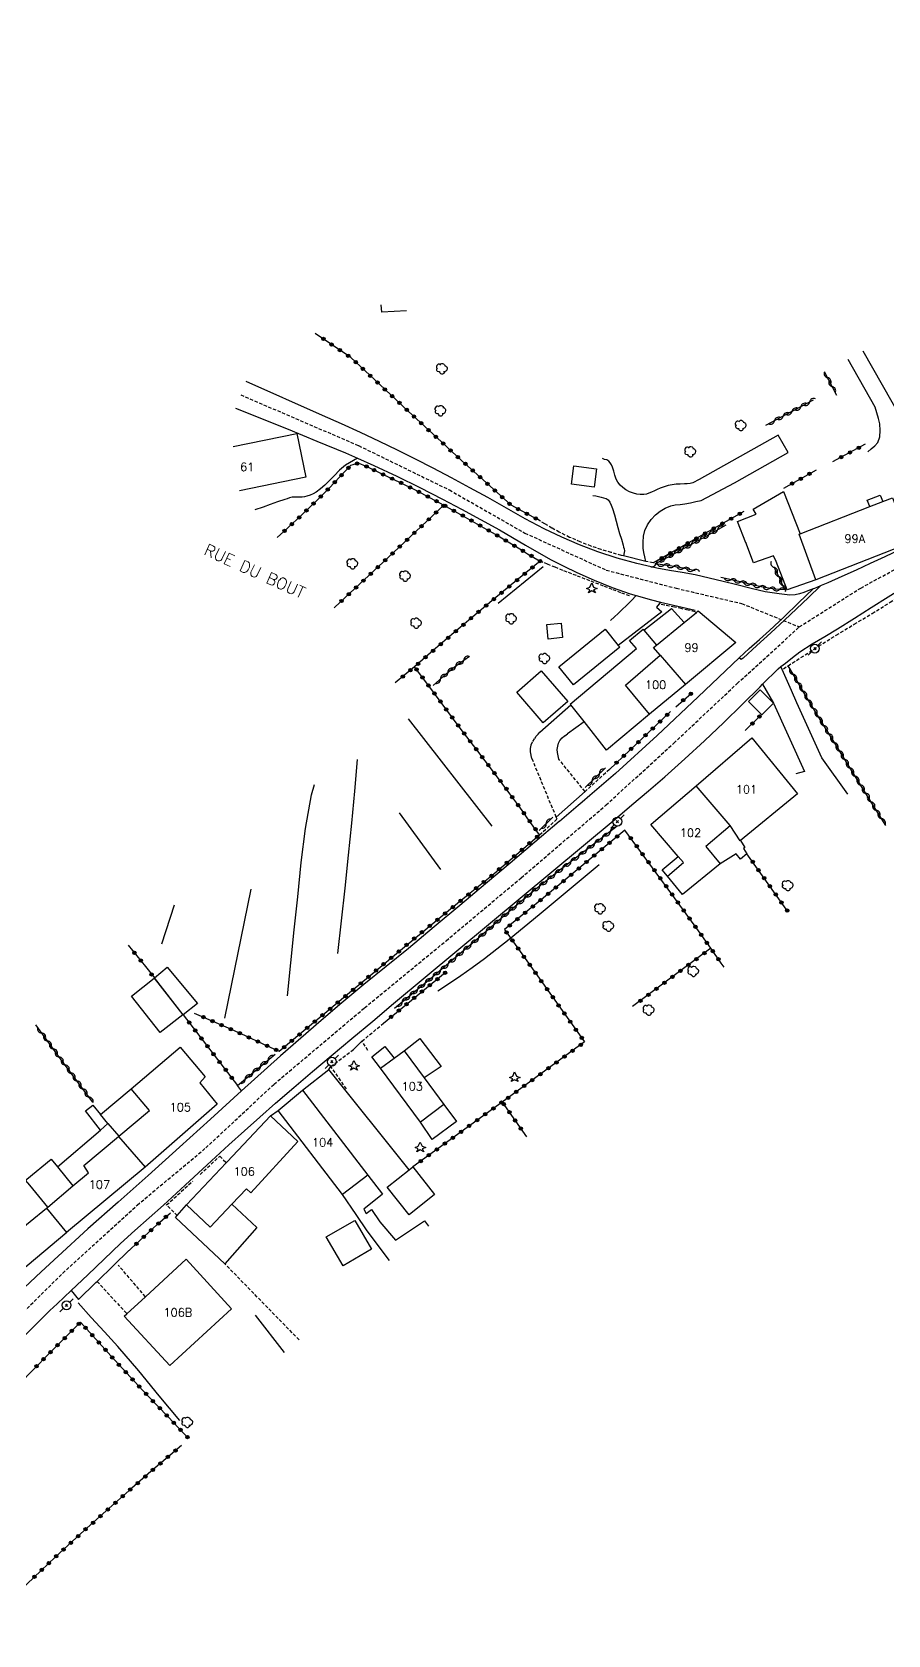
# Model space of a CAD drawing. Header units: millimetres. Extents: x 193000 to 194000, y 105000 to 105910.
# Drawn here: x 193269 to 193397.8, y 105298.6 to 105539.8 of the extents above; entities that cross this region are included whole.
import ezdxf
from ezdxf.enums import TextEntityAlignment as Align

# ---------------------------------------------------------------- set-up
doc = ezdxf.new("R2010")
doc.units = ezdxf.units.MM
doc.linetypes.add('DASHED', pattern=[0.75, 0.5, -0.25])
doc.layers.get('0').update_dxf_attribs({"linetype": 'CONTINUOUS'})
for name, color, linetype in [('W0001', 6, 'DASHED'), ('W0004', 5, 'CONTINUOUS'), ('W0008', 7, 'CONTINUOUS'), ('W0014', 7, 'CONTINUOUS'), ('W0017', 7, 'CONTINUOUS'), ('W0101', 7, 'CONTINUOUS'), ('W0104', 1, 'CONTINUOUS'), ('W0112', 1, 'DASHED'), ('W0300', 7, 'CONTINUOUS'), ('W0303', 7, 'CONTINUOUS'), ('W0310', 3, 'CONTINUOUS'), ('W0323', 7, 'CONTINUOUS'), ('W0333', 7, 'CONTINUOUS'), ('W0473', 7, 'CONTINUOUS'), ('W0989', 7, 'CONTINUOUS'), ('W0991', 7, 'CONTINUOUS'), ('W1102', 7, 'CONTINUOUS')]:
    doc.layers.add(name, color=color, linetype=linetype)
doc.styles.get("Standard").update_dxf_attribs({"font": 'romans.shx', "width": 0.85})

# ---------------------------------------------------------------- blocks, each defined once
blk = doc.blocks.new('T473')
for p, q in [((-0.166667, 0.166667), (0.166667, -0.166667)), ((-0.166667, -0.166667), (0.166667, 0.166667)), ((0.500001, 0.500001), (1.000002, 1.000002)), ((-1.000002, -1.000002), (-0.500001, -0.500001))]:
    blk.add_line(p, q)
blk.add_ellipse((0, 0), major_axis=(0.471405, 0.471405), ratio=1, start_param=5.4977871438, end_param=11.780972451)
blk = doc.blocks.new('T300')
for p, q in [((-0.8, 0.51), (-0.86, 0.34)), ((-0.86, 0.34), (-0.86, 0.17)), ((-0.86, 0.17), (-0.74, 0.06)), ((-0.69, 0.63), (-0.8, 0.51)), ((-0.8, -0.06), (-0.74, 0.06)), ((-0.74, 0.06), (-0.69, 0.11)), ((-0.57, 0.69), (-0.69, 0.63)), ((-0.46, 0.69), (-0.57, 0.69)), ((-0.29, 0.63), (-0.46, 0.69)), ((-0.29, 0.63), (-0.17, 0.74)), ((-0.23, 0.57), (-0.29, 0.63)), ((-0.17, 0.74), (-0.06, 0.8)), ((-0.06, 0.8), (0.06, 0.8)), ((0.06, 0.8), (0.23, 0.74)), ((0.23, 0.74), (0.34, 0.63)), ((0.34, 0.63), (0.4, 0.51)), ((0.46, 0.46), (0.34, 0.46)), ((0.4, 0.51), (0.4, 0.46)), ((0.57, 0.4), (0.46, 0.46)), ((0.57, 0.4), (0.69, 0.29)), ((0.69, 0.29), (0.74, 0.17)), ((0.74, 0.06), (0.69, -0.17)), ((0.74, 0.17), (0.74, 0.06)), ((-0.8, -0.17), (-0.8, -0.06)), ((-0.8, -0.23), (-0.8, -0.17)), ((-0.74, -0.34), (-0.8, -0.23)), ((-0.69, -0.4), (-0.74, -0.34)), ((-0.51, -0.46), (-0.69, -0.4)), ((-0.4, -0.46), (-0.51, -0.46)), ((-0.4, -0.46), (-0.34, -0.46)), ((-0.34, -0.46), (-0.34, -0.4)), ((-0.34, -0.51), (-0.34, -0.46)), ((-0.29, -0.63), (-0.34, -0.51)), ((-0.17, -0.74), (-0.29, -0.63)), ((-0.06, -0.8), (-0.17, -0.74)), ((0.06, -0.8), (-0.06, -0.8)), ((0.17, -0.74), (0.06, -0.8)), ((0.23, -0.69), (0.17, -0.74)), ((0.29, -0.46), (0.23, -0.46)), ((0.29, -0.63), (0.23, -0.69)), ((0.46, -0.4), (0.29, -0.46)), ((0.34, -0.51), (0.29, -0.63)), ((0.34, -0.51), (0.34, -0.46)), ((0.57, -0.34), (0.46, -0.4)), ((0.63, -0.29), (0.57, -0.34)), ((0.69, -0.17), (0.63, -0.29))]:
    blk.add_line(p, q)
blk = doc.blocks.new('T303')
for p, q in [((-0.77, 0), (-0.28, 0.21)), ((-0.28, -0.21), (-0.77, 0)), ((-0.28, 0.21), (0, 0.83)), ((0, 0.83), (0.28, 0.21)), ((0.28, 0.21), (0.83, 0)), ((0.83, 0), (0.28, -0.21)), ((-0.49, -0.63), (-0.28, -0.21)), ((0, -0.35), (-0.49, -0.63)), ((0.56, -0.63), (0, -0.35)), ((0.28, -0.21), (0.56, -0.63))]:
    blk.add_line(p, q)
blk = doc.blocks.new('t323o')
at = {"color": 0, "linetype": 'Continuous'}
for radius in [0.25, 0.15]:
    blk.add_circle((0, 0), radius, dxfattribs=at)
blk = doc.blocks.new('t310o')
at = {"color": 0, "linetype": 'Continuous'}
for centre, start, end in [((-0.5, 0.38), 216.8699, 323.1304), ((0.5, -0.37), 36.8699, 143.1303)]:
    blk.add_arc(centre, 0.625, start, end, dxfattribs=at)

msp = doc.modelspace()

# ---------------------------------------------------------------- linework, layer by layer
at = {"layer": 'W0001'}
for points in [[(193384.5, 105450.26), (193393.76, 105456.11), (193407.23, 105463.49), (193420.84, 105471.01), (193439.22, 105481.37), (193448.93, 105487.55), (193462.29, 105496.15), (193471.31, 105501.93), (193484.05, 105510.11), (193492.87, 105515.82), (193503.1, 105522.88), (193509.1, 105530.1), (193513.47, 105539.78)], [(193300.42, 105485.18), (193318.17, 105477.54), (193331.83, 105470.87), (193343.2, 105464.38), (193355.43, 105458.8), (193365.97, 105456.08), (193375.82, 105453.78), (193384.5, 105450.26)], [(193157.55, 105225.41), (193161.15, 105235.16), (193170.55, 105246.15), (193183.33, 105257.95), (193196.35, 105270.29), (193211.83, 105284.24), (193225.65, 105296.65), (193234.09, 105305.54), (193242.97, 105317.15), (193252.81, 105330.19), (193262.92, 105342.43), (193273.63, 105352.99), (193284.85, 105363.25), (193295.17, 105371.86), (193305.43, 105381.44), (193319.06, 105392.94), (193331.34, 105403.03), (193342.63, 105412.5), (193355.42, 105423.46), (193365.61, 105432.77), (193375.15, 105441.74), (193384.5, 105450.26)]]:
    msp.add_lwpolyline(points, dxfattribs=at)
at = {"layer": 'W0004'}
for points in [[(193387.71, 105456.43), (193385.9, 105454.71), (193384.1, 105452.98), (193382.28, 105451.27), (193380.2, 105449.35), (193378.12, 105447.45), (193376.03, 105445.54)], [(193375.44, 105445.62), (193376.97, 105446.99), (193378.5, 105448.35), (193380.02, 105449.72), (193382.23, 105451.79), (193384.4, 105453.88), (193386.58, 105455.97)], [(193376.03, 105445.54), (193375.77, 105445.35), (193375.44, 105445.62)]]:
    msp.add_lwpolyline(points, dxfattribs=at)
at = {"layer": 'W0008'}
for points in [[(193337.61, 105469.72), (193334.88, 105471.21), (193332.15, 105472.7), (193329.41, 105474.15), (193326.73, 105475.52), (193324.03, 105476.86), (193321.32, 105478.17), (193318.46, 105479.5), (193315.59, 105480.8), (193312.72, 105482.1), (193301.22, 105487.17)], [(193299.63, 105483.19), (193307.56, 105480.01), (193311.87, 105478.23), (193316.18, 105476.44), (193318.01, 105475.64), (193320.45, 105474.57), (193323.92, 105472.93), (193327.36, 105471.23), (193330.77, 105469.49), (193333.65, 105467.98), (193336.51, 105466.44), (193339.35, 105464.86), (193341.33, 105463.71), (193343.29, 105462.54), (193345.27, 105461.4), (193347.16, 105460.38), (193349.06, 105459.4), (193350.99, 105458.47), (193353.63, 105457.29), (193356.31, 105456.21), (193359.04, 105455.24), (193359.93, 105454.99), (193362.26, 105454.32), (193363.61, 105454), (193365.54, 105453.54), (193368.82, 105452.77)], [(193416.33, 105471.34), (193402.11, 105463.13), (193401.75, 105462.92), (193399.56, 105461.87), (193397.36, 105460.82), (193395.17, 105459.79), (193393.05, 105458.81), (193390.92, 105457.85), (193388.8, 105456.88)], [(193388.8, 105456.88), (193387.8, 105456.47), (193387.71, 105456.43), (193386.81, 105456.05), (193386.58, 105455.97), (193385.8, 105455.67), (193385.17, 105455.44), (193384.53, 105455.23), (193383.88, 105455.08), (193383.09, 105455.05), (193382.29, 105455.13), (193381.49, 105455.22), (193379.35, 105455.56), (193377.23, 105456.05), (193375.12, 105456.57), (193373.02, 105457.08), (193370.92, 105457.61), (193368.81, 105458.09), (193366.89, 105458.43), (193364.95, 105458.74), (193363.03, 105459.09), (193360.04, 105459.79), (193357.08, 105460.6), (193354.17, 105461.55), (193351.43, 105462.6), (193348.74, 105463.76), (193346.09, 105465.01), (193343.23, 105466.51), (193340.42, 105468.12), (193337.61, 105469.72)], [(193381.32, 105443.97), (193381.74, 105444.3), (193382.4, 105444.82), (193383.48, 105445.67), (193384.58, 105446.49), (193386.43, 105447.71), (193388.33, 105448.84), (193390.24, 105449.98), (193392.79, 105451.57), (193395.34, 105453.17), (193397.89, 105454.77), (193400.04, 105456.14), (193402.18, 105457.51), (193404.35, 105458.85), (193406.15, 105459.93), (193407.95, 105460.98), (193409.78, 105462), (193411.4, 105462.88), (193413.04, 105463.73), (193414.67, 105464.59), (193415.58, 105465.09)], [(193348.36, 105420.96), (193344.7, 105417.85), (193340.99, 105414.71), (193337.28, 105411.57), (193333.41, 105408.33), (193329.54, 105405.1), (193325.65, 105401.88), (193322.3, 105399.15), (193318.95, 105396.42), (193315.62, 105393.66), (193312.52, 105391.04), (193309.45, 105388.38), (193306.4, 105385.71), (193304.44, 105383.97), (193302.48, 105382.21), (193300.52, 105380.46)], [(193323.42, 105393.58), (193356.8, 105421.35)], [(193348.41, 105420.99), (193348.37, 105420.96)], [(193267.8, 105343.5), (193269.74, 105345.44), (193271.7, 105347.36), (193272.77, 105348.37), (193273.84, 105349.37), (193274.91, 105350.37)]]:
    msp.add_lwpolyline(points, dxfattribs=at)
at = {"layer": 'W0014'}
for points in [[(193375.44, 105445.62), (193369.27, 105439.76), (193363.11, 105433.9), (193356.83, 105428.18), (193354.04, 105425.77), (193352.98, 105424.87)], [(193356.8, 105421.35), (193359.3, 105423.46), (193361.79, 105425.57), (193364.26, 105427.71), (193367.25, 105430.39), (193370.21, 105433.12), (193373.14, 105435.88), (193375.88, 105438.56), (193378.6, 105441.26), (193378.97, 105441.63), (193381.32, 105443.97)], [(193347.92, 105421.62), (193352.25, 105425.48)], [(193352.98, 105424.87), (193351.82, 105423.88), (193351.22, 105423.38), (193348.41, 105420.99)], [(193274.91, 105350.37), (193277.38, 105352.74), (193279.84, 105355.12), (193282.33, 105357.46), (193284.47, 105359.4), (193286.62, 105361.31), (193288.77, 105363.23), (193292.07, 105366.25), (193295.35, 105369.29), (193298.64, 105372.31), (193300.97, 105374.41), (193303.3, 105376.49), (193305.65, 105378.57), (193308.43, 105380.96), (193311.22, 105383.33), (193314.02, 105385.69), (193317.15, 105388.32), (193320.29, 105390.95), (193323.42, 105393.58)], [(193317.39, 105386.65), (193318.66, 105387.9)], [(193309.73, 105380.53), (193313.67, 105383.65), (193313.98, 105384.12)], [(193300.52, 105380.46), (193295.85, 105376.2), (193291.18, 105371.95), (193286.49, 105367.71), (193281.96, 105363.68), (193277.41, 105359.66), (193272.92, 105355.58), (193270.39, 105353.22), (193267.88, 105350.84), (193265.4, 105348.41), (193264.54, 105347.55), (193263.68, 105346.68), (193262.82, 105345.8)], [(193300.52, 105380.46), (193299.95, 105381.26)], [(193304.91, 105376.69), (193306.06, 105377.47)], [(193276, 105349.02), (193278.63, 105351.59), (193278.8, 105351.76), (193281.25, 105354.15), (193283.6, 105356.4)], [(193274.91, 105350.37), (193276, 105349.02)]]:
    msp.add_lwpolyline(points, dxfattribs=at)
at = {"layer": 'W0017'}
for points in [[(193321.65, 105497.62), (193321.58, 105498.74)], [(193325.35, 105497.84), (193321.65, 105497.62)], [(193361.39, 105460.12), (193361.24, 105460.79), (193361.1, 105461.46), (193361.02, 105462.13), (193360.99, 105463.01), (193361.06, 105463.9), (193361.26, 105464.75), (193361.65, 105465.61), (193362.21, 105466.42), (193362.86, 105467.12), (193363.55, 105467.67), (193364.32, 105468.12), (193365.14, 105468.46), (193365.83, 105468.61), (193366.56, 105468.68), (193367.28, 105468.77), (193368.1, 105468.93), (193368.93, 105469.11), (193369.75, 105469.29), (193374.76, 105471.93), (193382.84, 105476.53), (193381.31, 105479.1), (193369.41, 105472.46), (193369.1, 105472.28), (193368.79, 105472.1), (193368.46, 105471.95), (193368.05, 105471.85), (193367.63, 105471.81), (193367.2, 105471.77), (193366.58, 105471.74), (193365.97, 105471.72), (193365.36, 105471.66), (193364.75, 105471.54), (193364.14, 105471.36), (193363.55, 105471.15), (193363.12, 105470.95), (193362.69, 105470.72), (193362.26, 105470.52), (193361.87, 105470.37), (193361.48, 105470.24), (193361.08, 105470.17), (193360.56, 105470.17), (193360.03, 105470.26), (193359.52, 105470.4), (193358.95, 105470.61), (193358.41, 105470.88), (193357.93, 105471.22), (193357.54, 105471.6), (193357.2, 105472.04), (193356.92, 105472.52), (193356.71, 105473.1), (193356.57, 105473.72), (193356.38, 105474.31), (193356.22, 105474.64), (193356.05, 105474.96), (193355.82, 105475.22), (193355.53, 105475.38), (193355.19, 105475.48), (193354.85, 105475.59)], [(193318.01, 105475.64), (193317.39, 105475.3), (193316.78, 105474.97), (193316.19, 105474.6), (193315.31, 105473.85), (193314.5, 105473.01), (193313.67, 105472.18), (193313.06, 105471.61), (193312.45, 105471.04), (193311.78, 105470.56), (193311.33, 105470.31), (193310.86, 105470.1), (193310.38, 105469.94), (193310.02, 105469.86), (193309.67, 105469.81), (193309.31, 105469.78), (193308.92, 105469.77), (193308.54, 105469.79), (193308.16, 105469.77), (193307.78, 105469.69), (193307.42, 105469.56), (193307.05, 105469.43), (193305.96, 105469.06), (193304.87, 105468.66), (193303.78, 105468.28), (193302.53, 105467.88)], [(193353.44, 105470.06), (193353.85, 105469.99), (193354.27, 105469.91), (193354.68, 105469.8), (193355.05, 105469.7), (193355.41, 105469.58), (193355.72, 105469.4), (193356, 105469.03), (193356.19, 105468.56), (193356.37, 105468.08), (193356.69, 105467.15), (193356.93, 105466.18), (193357.18, 105465.22), (193357.45, 105464.34), (193357.73, 105463.46), (193357.98, 105462.57), (193358.06, 105462.28), (193358.13, 105462), (193358.17, 105461.71), (193358.14, 105461.46), (193358.08, 105461.2), (193358.02, 105460.95)], [(193359.93, 105454.99), (193359.23, 105454.26), (193358.52, 105453.54), (193357.8, 105452.82), (193357.24, 105452.29), (193356.67, 105451.76), (193356.09, 105451.23)], [(193363.61, 105454), (193363.02, 105453.22), (193363.79, 105452.51), (193357.24, 105447.47)], [(193391.81, 105425.11), (193387.88, 105430.54), (193386.62, 105433.3), (193385.36, 105436.07), (193384.12, 105438.85), (193383.32, 105440.67), (193382.53, 105442.49), (193381.74, 105444.3)], [(193378.97, 105441.63), (193380.63, 105438.79)], [(193345.44, 105434.43), (193350.09, 105438.55)], [(193380.63, 105438.79), (193385.3, 105428.5), (193383.97, 105428.14)], [(193349.62, 105434.21), (193352.09, 105436)], [(193325.77, 105368.56), (193313.67, 105383.65)]]:
    msp.add_lwpolyline(points, dxfattribs=at)
at = {"layer": 'W0101'}
for points in [[(193299.27, 105477.4), (193308.87, 105479.38), (193310.23, 105472.79), (193300.23, 105470.72)], [(193387.01, 105457.37), (193384.5, 105464.21), (193384.61, 105464.25), (193395.11, 105468.36), (193397.07, 105469.12), (193398.54, 105469.7), (193400.99, 105463.44), (193401.2, 105462.91)], [(193401.2, 105462.91), (193387.01, 105457.37)], [(193363.54, 105446), (193362.54, 105447.14), (193363.01, 105447.53), (193367.17, 105450.94), (193369.02, 105452.45), (193369.29, 105452.67)], [(193369.29, 105452.67), (193374.95, 105447.91), (193367.36, 105441.61)], [(193361.94, 105437.11), (193358.36, 105441.49), (193363.54, 105446)], [(193367.36, 105441.61), (193361.94, 105437.11)], [(193368.95, 105426.34), (193377.36, 105433.56)], [(193377.36, 105433.56), (193384.24, 105425.16), (193375.64, 105418.12), (193375.6, 105418.08), (193374.07, 105420.35), (193374.08, 105420.34)], [(193362.21, 105420.55), (193368.95, 105426.34)], [(193374.08, 105420.34), (193370.44, 105417.21), (193372.58, 105414.6), (193366.93, 105409.98), (193364.65, 105412.76), (193367.06, 105414.82), (193366.28, 105415.73), (193362.17, 105420.51), (193362.2, 105420.55)], [(193282.01, 105373.58), (193282.05, 105373.62), (193286.68, 105377.5), (193283.92, 105380.75), (193291.29, 105387), (193295.07, 105382.53), (193294.25, 105381.65), (193296.88, 105378.41)], [(193309.73, 105380.53), (193319.54, 105367.74), (193315.75, 105364.83), (193306.06, 105377.47)], [(193306.06, 105377.47), (193309.73, 105380.53)], [(193296.88, 105378.41), (193286.03, 105368.96)], [(193304.91, 105376.69), (193309, 105372.81), (193301.96, 105365.09), (193301.31, 105365.69), (193299.1, 105363.37), (193295.82, 105359.91), (193292.27, 105363.28)], [(193298.38, 105369.76), (193304.91, 105376.69)], [(193271.19, 105362.76), (193271.27, 105362.82), (193271.38, 105362.91), (193275.17, 105366.13), (193277.51, 105368.11), (193276.8, 105369.21), (193282.01, 105373.58)], [(193292.27, 105363.28), (193298.25, 105369.62), (193298.38, 105369.76)], [(193286.03, 105368.96), (193274.2, 105359.1)], [(193262.56, 105349.32), (193259.41, 105353.21), (193264.89, 105357.65), (193266.24, 105358.75), (193271.19, 105362.76)], [(193274.2, 105359.1), (193274.25, 105359.1), (193262.56, 105349.32)]]:
    msp.add_lwpolyline(points, dxfattribs=at)
for points in [[(193327.46, 105375.75), (193321.46, 105383.86), (193323.49, 105385.36), (193325.01, 105386.48), (193328.02, 105382.41), (193331.01, 105378.37)], [(193282.89, 105346.53), (193283.29, 105346.89), (193286.08, 105349.46), (193292.2, 105355.09), (193299.03, 105347.65), (193289.73, 105339.1)]]:
    msp.add_lwpolyline(points, close=True, dxfattribs=at)
at = {"layer": 'W0104'}
for points in [[(193353.99, 105474.06), (193353.62, 105471.28), (193350.21, 105471.73), (193350.58, 105474.51), (193353.99, 105474.06)], [(193346.48, 105450.62), (193348.63, 105450.83), (193348.85, 105448.66), (193346.69, 105448.44), (193346.48, 105450.62)], [(193355.26, 105449.91), (193357.24, 105447.47), (193357.46, 105447.21), (193350.5, 105441.54), (193348.3, 105444.25), (193355.26, 105449.91)], [(193341.96, 105440.46), (193345.64, 105443.64), (193349.64, 105439.01), (193345.95, 105435.83)], [(193376.84, 105439.05), (193378.63, 105440.81), (193380.63, 105438.79), (193378.84, 105437.02), (193378.8, 105437.07)], [(193287.42, 105397.43), (193289.37, 105399.04), (193293.89, 105393.58), (193291.74, 105391.9)], [(193288.29, 105389.22), (193283.98, 105394.71), (193287.39, 105397.38), (193291.69, 105391.89), (193288.29, 105389.22)], [(193326.3, 105368.99), (193329.6, 105364.85), (193325.77, 105361.8), (193322.47, 105365.94), (193325.77, 105368.56)], [(193313.3, 105358.46), (193317.57, 105360.95), (193320.11, 105356.59), (193315.84, 105354.11)]]:
    msp.add_lwpolyline(points, close=True, dxfattribs=at)
for points in [[(193387.01, 105457.37), (193382.69, 105455.84), (193381.01, 105460.12), (193381.02, 105460.08), (193380.62, 105460.94), (193380.61, 105460.96), (193377.61, 105459.9), (193376.45, 105462.94), (193376.44, 105462.92), (193375.19, 105466.11), (193378.02, 105467.22), (193377.57, 105468), (193382.11, 105470.64), (193382.11, 105470.63), (193384.61, 105464.25)], [(193395.11, 105468.36), (193394.73, 105469.35), (193396.69, 105470.1), (193397.07, 105469.12)], [(193361.11, 105449.78), (193365.27, 105453.04), (193367.17, 105450.94)], [(193361.94, 105437.11), (193355.49, 105431.69), (193352.09, 105436), (193350.09, 105438.55), (193350.02, 105438.63), (193359.98, 105447.02), (193358.96, 105448.22), (193360.99, 105449.93), (193361.11, 105449.78), (193363.01, 105447.53)], [(193367.36, 105441.61), (193367.34, 105441.6)], [(193375.64, 105418.12), (193376.29, 105417.08), (193376.11, 105416.93), (193376.61, 105416.12), (193375.63, 105415.33), (193374.99, 105416.11), (193372.58, 105414.6)], [(193364.65, 105412.76), (193363.87, 105413.68), (193366.28, 105415.73)], [(193321.46, 105383.86), (193320.14, 105385.54), (193322.13, 105387.09), (193323.49, 105385.36)], [(193325.01, 105386.48), (193327.4, 105388.3), (193330.6, 105384.09), (193328.02, 105382.41)], [(193280.42, 105375.51), (193279.29, 105376.86), (193283.92, 105380.75)], [(193279.29, 105374.54), (193277.04, 105377.42), (193278.17, 105378.3), (193279.29, 105376.86)], [(193331.01, 105378.37), (193332.91, 105375.84), (193329.25, 105373.1), (193327.46, 105375.75)], [(193272.83, 105369), (193279.29, 105374.54), (193280.42, 105375.51), (193282.05, 105373.62)], [(193271.38, 105362.91), (193268.67, 105366.23), (193268.04, 105367), (193268.22, 105367.14), (193271.89, 105370.15), (193272.83, 105369), (193275.17, 105366.13)], [(193319.54, 105367.74), (193321.77, 105364.88), (193318.93, 105362.61), (193319.28, 105362), (193320.12, 105362.56), (193321.38, 105360.73), (193323.71, 105357.98)], [(193322.83, 105354.92), (193319.47, 105359.39), (193317.78, 105361.83), (193315.75, 105364.83)], [(193299.1, 105363.37), (193302.82, 105359.86), (193298.03, 105354.4), (193298.01, 105354.38), (193290.6, 105361.37), (193290.86, 105361.67), (193292.27, 105363.28)], [(193323.71, 105357.98), (193328.09, 105360.86), (193328.69, 105360.06)]]:
    msp.add_lwpolyline(points, dxfattribs=at)
at = {"layer": 'W0112'}
for points in [[(193357.72, 105461.02), (193356.19, 105461.47), (193354.66, 105461.91), (193353.16, 105462.41), (193351.53, 105463.04), (193349.93, 105463.74), (193348.37, 105464.52), (193347.27, 105465.13), (193346.19, 105465.78), (193345.11, 105466.43)], [(193358.95, 105454.92), (193357.64, 105455.41), (193356.33, 105455.91), (193355.02, 105456.41), (193352.98, 105457.19), (193350.94, 105457.98), (193348.9, 105458.77), (193347.76, 105459.23), (193346.62, 105459.7), (193345.47, 105460.16)], [(193362.48, 105459.88), (193361.39, 105460.12)], [(193382.1, 105443.97), (193382.81, 105444.42), (193384.75, 105445.66), (193387.4, 105447.35), (193390.06, 105449.02), (193392.77, 105450.67), (193395.48, 105452.29), (193398.16, 105453.97), (193400.08, 105455.24), (193401.98, 105456.54), (193403.87, 105457.86), (193404.64, 105458.4), (193405.4, 105458.95), (193406.16, 105459.49)], [(193368.8, 105452.55), (193367.77, 105452.78), (193366.74, 105453.01), (193365.72, 105453.23), (193364.97, 105453.38), (193364.22, 105453.53), (193363.47, 105453.68)], [(193368.8, 105452.55), (193369.02, 105452.45)], [(193344.26, 105430.44), (193344.15, 105430.95), (193344.04, 105431.46), (193344.02, 105431.96), (193344.14, 105432.49), (193344.38, 105433.01), (193344.67, 105433.49), (193344.91, 105433.82), (193345.17, 105434.12), (193345.44, 105434.43)], [(193355.91, 105428.8), (193352.25, 105425.48), (193348.3, 105430.35), (193348.2, 105430.85), (193348.09, 105431.34), (193348.06, 105431.83), (193348.13, 105432.3), (193348.26, 105432.77), (193348.46, 105433.19), (193348.79, 105433.56), (193349.2, 105433.89), (193349.62, 105434.21)], [(193345.4, 105418.99), (193348.04, 105421.33), (193347.92, 105421.62), (193344.26, 105430.44)], [(193319.57, 105386.53), (193318.66, 105387.9), (193321.9, 105390.61)], [(193313.98, 105384.12), (193317.39, 105386.65)], [(193316.33, 105380.73), (193313.98, 105384.12)], [(193294.32, 105367.87), (193297.26, 105370.59), (193298.25, 105369.62)], [(193289.26, 105363.26), (193293.21, 105366.87)], [(193290.86, 105361.67), (193289.26, 105363.26)], [(193286.08, 105349.46), (193281.98, 105354.21)], [(193309.19, 105342.97), (193298.03, 105354.4)], [(193278.8, 105351.76), (193283.29, 105346.89)]]:
    msp.add_lwpolyline(points, dxfattribs=at)
at = {"layer": 'W0300'}
for points in [[(193325.64, 105436.45), (193338.24, 105420.28)], [(193317.97, 105430.33), (193317.52, 105425.52), (193317.07, 105420.71), (193316.6, 105415.9), (193316.08, 105410.96), (193315.54, 105406.02), (193315, 105401.09)], [(193307.48, 105394.74), (193307.96, 105399.7), (193308.45, 105404.67), (193308.99, 105409.63), (193309.54, 105414.78), (193310.15, 105419.93), (193311.06, 105425), (193311.51, 105426.56)], [(193330.55, 105413.75), (193324.33, 105422.29)], [(193330.08, 105395.49), (193331.82, 105396.65), (193333.55, 105397.8), (193335.26, 105398.99), (193337.13, 105400.38), (193338.98, 105401.82), (193340.81, 105403.27), (193345.36, 105406.96), (193349.86, 105410.72), (193354.36, 105414.49)], [(193298.05, 105391.39), (193302.01, 105410.77)], [(193290.42, 105408.36), (193288.49, 105402.5)], [(193307.01, 105341.05), (193302.65, 105346.68)]]:
    msp.add_lwpolyline(points, dxfattribs=at)
at = {"layer": 'W0303'}
for points in [[(193345.93, 105459.28), (193339.19, 105453.77)], [(193291.26, 105330.82), (193288.16, 105334.55), (193285.07, 105338.28), (193281.91, 105341.96), (193279.93, 105344.16), (193277.93, 105346.34), (193275.93, 105348.52)]]:
    msp.add_lwpolyline(points, dxfattribs=at)
at = {"layer": 'W0310'}
for points in [[(193390.14, 105485.1), (193388.36, 105488.57)], [(193386.58, 105484.39), (193379.42, 105480.59)], [(193368.81, 105458.71), (193367.92, 105458.9), (193367.03, 105459.1), (193366.14, 105459.27), (193365.03, 105459.45), (193363.92, 105459.6), (193362.8, 105459.75), (193364.59, 105460.71), (193366.38, 105461.67), (193368.17, 105462.65), (193369.95, 105463.63), (193371.72, 105464.62), (193373.49, 105465.61)], [(193380.64, 105459.36), (193380.93, 105458.77), (193381.22, 105458.19), (193381.5, 105457.6), (193381.77, 105457.01), (193382.03, 105456.43), (193382.29, 105455.84), (193381.58, 105455.9), (193380.87, 105455.96), (193380.16, 105456.04), (193378.77, 105456.29), (193377.4, 105456.61), (193376.04, 105456.94), (193374.93, 105457.19), (193373.82, 105457.46), (193372.71, 105457.72)], [(193329.37, 105441.42), (193330.36, 105442.31), (193331.33, 105443.19), (193332.35, 105444.04), (193333.17, 105444.66), (193334.02, 105445.26), (193334.87, 105445.86)], [(193397.52, 105420.39), (193395.92, 105422.95), (193392.4, 105428.62), (193390.1, 105432.34), (193387.81, 105436.06), (193385.55, 105439.8), (193384.63, 105441.34), (193383.72, 105442.88), (193382.81, 105444.42)], [(193352.25, 105426.08), (193355.32, 105429.04)], [(193357.1, 105420.25), (193352.91, 105417.04), (193348.72, 105413.84), (193344.59, 105410.57), (193340.4, 105407.07), (193336.27, 105403.49), (193332.12, 105399.94), (193329.28, 105397.57), (193326.42, 105395.21), (193323.57, 105392.85)], [(193345.32, 105419.62), (193347.42, 105421.61)], [(193278.11, 105378.79), (193276.5, 105380.95), (193274.9, 105383.11), (193273.3, 105385.27), (193271.04, 105388.35), (193269.57, 105390.37)], [(193299.95, 105381.26), (193305.59, 105385.97)]]:
    msp.add_lwpolyline(points, dxfattribs=at)
at = {"layer": 'W0323'}
for points in [[(193345.11, 105466.43), (193341.11, 105468.57), (193337.39, 105471.94), (193333.67, 105475.31), (193329.97, 105478.7), (193325.63, 105482.72), (193321.3, 105486.77), (193316.98, 105490.81), (193311.62, 105494.44)], [(193394.41, 105477.74), (193389.49, 105475.11)], [(193305.92, 105463.7), (193306.92, 105464.61), (193309.5, 105467.01), (193312.04, 105469.46), (193313.71, 105471.15), (193315.36, 105472.87), (193317.01, 105474.59), (193317.34, 105474.7), (193317.66, 105474.81), (193317.98, 105474.86), (193318.46, 105474.79), (193318.92, 105474.59), (193319.39, 105474.4)], [(193319.39, 105474.4), (193321.86, 105473.22), (193324.32, 105472.04), (193326.76, 105470.83), (193330.33, 105468.95), (193331, 105468.57), (193333.87, 105466.99), (193337.38, 105464.99), (193339.15, 105463.95), (193340.92, 105462.89), (193342.68, 105461.84), (193343.61, 105461.28), (193344.54, 105460.72), (193345.47, 105460.16), (193341.99, 105457.29), (193338.51, 105454.42), (193335.05, 105451.53), (193332.21, 105449.12), (193329.4, 105446.69), (193326.58, 105444.27), (193323.67, 105441.83)], [(193387.04, 105473.87), (193382.11, 105471.09)], [(193314.49, 105453.14), (193314.6, 105453.24), (193318.31, 105456.68), (193322.55, 105460.64), (193326.77, 105464.61), (193331, 105468.57)], [(193376.16, 105467.65), (193362.48, 105459.88)], [(193293.43, 105392.15), (193295.98, 105391.02), (193298.53, 105389.9), (193301.07, 105388.76), (193302.79, 105387.97), (193304.5, 105387.18), (193306.21, 105386.39), (193309.64, 105389.25), (193313.07, 105392.11), (193316.5, 105394.97), (193320.48, 105398.3), (193324.46, 105401.62), (193328.46, 105404.93), (193331.71, 105407.58), (193334.97, 105410.22), (193338.23, 105412.85), (193345.4, 105418.99), (193343.91, 105421.05), (193342.42, 105423.11), (193340.93, 105425.16), (193338.45, 105428.46), (193335.95, 105431.75), (193333.46, 105435.04), (193331.16, 105438.11), (193328.87, 105441.19), (193326.58, 105444.27)], [(193365.9, 105438.25), (193368.24, 105440.25)], [(193355.91, 105428.8), (193365.13, 105437.52)], [(193378.8, 105437.07), (193376.36, 105434.66)], [(193358.23, 105419.67), (193354.05, 105416.19), (193349.87, 105412.72), (193345.68, 105409.25), (193343.84, 105407.74), (193341.99, 105406.22), (193340.14, 105404.71), (193352.19, 105387.8), (193339.78, 105378.76), (193343.44, 105373.52)], [(193373.17, 105399.05), (193372.75, 105399.65), (193371.16, 105401.89), (193369.06, 105404.87), (193365.33, 105410.05), (193362.97, 105413.27), (193360.6, 105416.47), (193358.23, 105419.67)], [(193382.76, 105407.45), (193376.61, 105416.12)], [(193283.47, 105402.37), (193286.1, 105399.17)], [(193371.16, 105401.89), (193359.38, 105393.12)], [(193286.1, 105399.17), (193287.42, 105397.43)], [(193321.9, 105390.61), (193331.2, 105398.24)], [(193291.74, 105391.9), (193299.95, 105381.26)], [(193339.78, 105378.76), (193326.3, 105368.99)], [(193283.62, 105356.41), (193283.91, 105356.69), (193285.88, 105358.5), (193287.86, 105360.3), (193289.85, 105362.1)], [(193267.09, 105336.31), (193269.22, 105338.52), (193271.57, 105340.9), (193273.94, 105343.26), (193276.31, 105345.62), (193278.61, 105343.07), (193280.9, 105340.52), (193283.21, 105337.99), (193286.34, 105334.66), (193289.49, 105331.36), (193292.58, 105328.14)], [(193291.48, 105327.06), (193289.78, 105325.6), (193286.9, 105323.14), (193284.05, 105320.65), (193280.16, 105317.23), (193276.3, 105313.76), (193272.49, 105310.26), (193270.36, 105308.25), (193268.24, 105306.22), (193266.12, 105304.2)]]:
    msp.add_lwpolyline(points, dxfattribs=at)
at = {"layer": 'W0333'}
for points in [[(193394.79, 105476.59), (193395.34, 105477.04), (193395.89, 105477.49), (193396.32, 105478), (193396.6, 105478.87), (193396.66, 105479.84), (193396.6, 105480.81), (193396.43, 105481.65), (193396.17, 105482.49), (193395.91, 105483.32), (193391.86, 105490.51)], [(193399.95, 105481.55), (193394.1, 105491.76)], [(193361.39, 105460.12), (193358.02, 105460.95), (193357.72, 105461.02)]]:
    msp.add_lwpolyline(points, dxfattribs=at)
at = {"layer": 'W1102'}
for points in [[(193363.54, 105446), (193367.36, 105441.61)], [(193374.07, 105420.35), (193368.95, 105426.34)], [(193282.01, 105373.58), (193286.03, 105368.96)], [(193271.19, 105362.76), (193274.2, 105359.1)]]:
    msp.add_lwpolyline(points, dxfattribs=at)

# ---------------------------------------------------------------- block references
at = {"layer": 'W0300', "rotation": 359.9999899820874}
for p in [(193330.73, 105489.09), (193330.52, 105482.79), (193317.27, 105459.75), (193325.2, 105457.9), (193326.86, 105450.81), (193341.16, 105451.47), (193346.17, 105445.49), (193382.79, 105411.32), (193368.57, 105398.42), (193361.86, 105392.57), (193292.4, 105330.54)]:
    msp.add_blockref('T300', p, dxfattribs=at)
at = {"layer": 'W0300'}
for p in [(193375.72, 105480.55), (193368.13, 105476.61), (193354.55, 105407.84), (193355.8, 105405.2)]:
    msp.add_blockref('T300', p, dxfattribs=at)
at = {"layer": 'W0303', "rotation": 359.9999899820874}
for p in [(193353.25, 105456.04), (193317.45, 105384.19), (193341.64, 105382.46), (193327.43, 105371.91)]:
    msp.add_blockref('T303', p, dxfattribs=at)
at = {"layer": 'W0310'}
for p, rotation in [((193388.77, 105487.77), 117.1881454758518), ((193389.46, 105486.43), 117.1881454758518), ((193382.07, 105481.99), 208.0159473912613), ((193383.4, 105482.7), 208.0159473912613), ((193384.72, 105483.4), 208.0159473912613), ((193386.05, 105484.11), 208.0159473912613), ((193380.75, 105481.29), 208.0159473912613), ((193368.25, 105462.69), 28.92577584012541), ((193369.56, 105463.42), 28.92577584012541), ((193370.87, 105464.14), 29.16417707612043), ((193372.18, 105464.88), 29.17792672282668), ((193364.29, 105460.55), 28.26640578216094), ((193365.61, 105461.26), 28.25306810875382), ((193366.93, 105461.97), 28.51827566354316), ((193362.97, 105459.84), 28.26640578216094), ((193364.09, 105459.57), 172.3380488452583), ((193365.58, 105459.36), 170.9399232549239), ((193367.05, 105459.09), 167.7379050220348), ((193368.52, 105458.77), 167.7379050220348), ((193380.71, 105459.21), 296.3688335215753), ((193381.37, 105457.86), 295.7011638372578), ((193374.17, 105457.37), 166.6844969760506), ((193375.63, 105457.03), 167.0016100256349), ((193377.09, 105456.68), 166.5660163677271), ((193378.55, 105456.34), 166.9320993688844), ((193380.03, 105456.07), 169.8667191268063), ((193381.52, 105455.91), 174.9505133057006), ((193382, 105456.5), 294.0529892608689), ((193331.61, 105443.42), 39.98366327634567), ((193332.78, 105444.36), 36.92514910403089), ((193333.99, 105445.24), 35.35810799365624), ((193383.57, 105443.13), 120.6017547010434), ((193330.49, 105442.43), 42.01949726197636), ((193384.33, 105441.84), 120.6017547002422), ((193385.1, 105440.55), 120.7607559601248), ((193385.87, 105439.26), 121.1908786099531), ((193386.65, 105437.98), 121.1908786099531), ((193387.42, 105436.7), 121.1908786099531), ((193388.21, 105435.42), 121.6092204411035), ((193388.99, 105434.14), 121.6092204411035), ((193389.78, 105432.86), 121.6092204411035), ((193390.57, 105431.58), 121.7148828487575), ((193391.35, 105430.31), 121.7148828487575), ((193392.14, 105429.03), 121.7148828487575), ((193353.33, 105427.12), 43.97459669768543), ((193354.41, 105428.16), 43.97459669768543), ((193392.93, 105427.76), 121.8490513191163), ((193393.73, 105426.48), 121.8490513191163), ((193394.52, 105425.21), 121.8490513191163), ((193395.31, 105423.94), 121.8490513191163), ((193396.1, 105422.66), 122.0371914732622), ((193396.9, 105421.39), 122.0371914732622), ((193346.41, 105420.65), 43.33546288873043), ((193356.06, 105419.45), 217.4175420374743), ((193352.49, 105416.72), 217.4109407678627), ((193353.68, 105417.63), 217.4175420374743), ((193354.87, 105418.54), 217.4175420374743), ((193350.1, 105414.9), 217.4109407678627), ((193351.3, 105415.81), 217.4109407678627), ((193346.56, 105412.13), 218.3220393229695), ((193347.73, 105413.06), 218.3220393229695), ((193348.91, 105413.98), 217.4109407678627), ((193344.21, 105410.26), 219.947983982638), ((193345.38, 105411.2), 218.3220393229695), ((193340.76, 105407.37), 219.947983982638), ((193341.91, 105408.33), 219.947983982638), ((193343.06, 105409.29), 219.947983982638), ((193338.49, 105405.41), 220.8948306917762), ((193339.62, 105406.39), 220.8948306917762), ((193335.08, 105402.47), 220.5523686398507), ((193336.22, 105403.45), 220.5523686398507), ((193337.36, 105404.43), 220.8948306917762), ((193332.8, 105400.52), 220.5523686398507), ((193333.94, 105401.5), 220.5523686398507), ((193329.35, 105397.63), 219.7718793543187), ((193330.51, 105398.59), 219.7718793543187), ((193331.66, 105399.55), 219.7718793543187), ((193327.04, 105395.72), 219.5638181831641), ((193328.2, 105396.68), 219.5638181831641), ((193324.73, 105393.81), 219.5518849789648), ((193325.88, 105394.77), 219.5518849789648), ((193270.45, 105389.16), 126.1395970970528), ((193271.34, 105387.94), 126.2803818066247), ((193272.23, 105386.74), 126.2803818066247), ((193273.11, 105385.53), 126.2803818066247), ((193274.01, 105384.32), 126.507270971854), ((193274.9, 105383.11), 126.507270971854), ((193302.25, 105383.18), 39.87842454631664), ((193303.41, 105384.15), 39.87842454631664), ((193304.56, 105385.11), 39.87842454631664), ((193275.79, 105381.91), 126.5840823389087), ((193276.69, 105380.71), 126.5840823395922), ((193301.1, 105382.22), 39.87842454631664), ((193277.58, 105379.5), 126.5840823395922)]:
    msp.add_blockref('t310o', p, dxfattribs=dict(at, rotation=rotation))
at = {"layer": 'W0323'}
for p, rotation in [((193312.86, 105493.6), 145.9294880021138), ((193314.1, 105492.76), 145.9294880021138), ((193315.34, 105491.92), 145.9294880021138), ((193316.59, 105491.08), 145.9294880021138), ((193317.73, 105490.11), 136.9164477735247), ((193318.82, 105489.09), 136.9164477735247), ((193319.92, 105488.06), 136.9164477735247), ((193321.01, 105487.04), 136.9164477735247), ((193322.11, 105486.01), 136.9164477732294), ((193323.21, 105484.99), 136.9164477732294), ((193324.3, 105483.96), 136.9164477732294), ((193325.4, 105482.94), 136.9164477732294), ((193326.5, 105481.92), 137.1768217172483), ((193327.6, 105480.9), 137.1768217172483), ((193328.7, 105479.88), 137.1768217172483), ((193329.8, 105478.86), 137.1768217172483), ((193330.9, 105477.85), 137.5750804569282), ((193332.01, 105476.83), 137.5750804569282), ((193333.12, 105475.82), 137.5750804569282), ((193390.81, 105475.82), 208.1992686736841), ((193392.13, 105476.52), 208.1992686736841), ((193393.46, 105477.23), 208.1992686736841), ((193315.6, 105473.11), 46.13997940645717), ((193316.63, 105474.19), 46.13997940645717), ((193317.93, 105474.85), 10.00797980144134), ((193319.35, 105474.42), 337.6750690864836), ((193320.5, 105473.87), 334.3741397689802), ((193321.85, 105473.22), 334.3741397689802), ((193334.23, 105474.81), 137.7854278597681), ((193335.34, 105473.8), 137.7854278597681), ((193336.45, 105472.8), 137.7854278597681), ((193386.03, 105473.3), 209.3770504336891), ((193313.51, 105470.95), 45.39138177394564), ((193314.56, 105472.03), 46.15664600195709), ((193323.2, 105472.57), 334.3552083778005), ((193324.55, 105471.92), 333.5946513526496), ((193325.9, 105471.25), 333.5946513526496), ((193327.23, 105470.58), 332.248725826386), ((193337.56, 105471.79), 137.7930955241804), ((193338.67, 105470.78), 137.7930955241804), ((193383.42, 105471.83), 209.3770504336891), ((193384.72, 105472.56), 209.3770504336891), ((193310.31, 105467.79), 43.96547757423346), ((193311.39, 105468.83), 43.96547757423346), ((193312.46, 105469.88), 45.39138177394564), ((193328.56, 105469.88), 332.248725826386), ((193329.89, 105469.18), 332.248725826386), ((193330.93, 105468.5), 43.17626597739489), ((193331.21, 105468.46), 331.110248488559), ((193339.78, 105469.77), 137.7930955241804), ((193340.89, 105468.77), 137.7930955241804), ((193342.17, 105468), 151.9364375244071), ((193308.13, 105465.73), 42.84997364922154), ((193309.23, 105466.75), 42.84997364922154), ((193327.65, 105465.42), 43.17626597739489), ((193328.74, 105466.45), 43.17626597739489), ((193329.83, 105467.48), 43.17626597739489), ((193332.52, 105467.74), 331.110248488559), ((193333.83, 105467.01), 331.110248488559), ((193335.14, 105466.27), 330.2498422005339), ((193336.44, 105465.52), 330.2498422005339), ((193343.5, 105467.29), 151.9364375244071), ((193344.82, 105466.59), 151.9364375244071), ((193372.92, 105465.81), 209.5948773119673), ((193374.22, 105466.55), 209.5948773119673), ((193375.53, 105467.29), 209.5948773119673), ((193307.03, 105464.71), 42.84997364922154), ((193325.46, 105463.37), 43.17626597739489), ((193326.55, 105464.4), 43.17626597739489), ((193337.74, 105464.78), 329.5951856465454), ((193339.03, 105464.02), 329.5951856465454), ((193340.32, 105463.25), 329.1842942488386), ((193369.01, 105463.58), 209.5948773119673), ((193370.31, 105464.33), 209.5948773119673), ((193371.62, 105465.07), 209.5948773119673), ((193323.27, 105461.32), 43.17626597739489), ((193324.36, 105462.34), 43.17626597739489), ((193341.61, 105462.48), 329.069691087814), ((193342.89, 105461.71), 329.0815652265748), ((193344.18, 105460.94), 328.9909646878521), ((193363.79, 105460.62), 209.5948773119673), ((193365.09, 105461.36), 209.5948773119673), ((193366.4, 105462.1), 209.5948773119673), ((193367.7, 105462.84), 209.5948773119673), ((193319.98, 105458.25), 43.02939990254782), ((193321.08, 105459.27), 43.02939990254782), ((193322.18, 105460.29), 43.02939990254782), ((193343.17, 105458.26), 219.4966756653635), ((193344.32, 105459.21), 219.4966756653635), ((193345.47, 105460.17), 329.0362434675309), ((193317.79, 105456.2), 42.87771822644729), ((193318.89, 105457.22), 43.02939990254782), ((193340.85, 105456.35), 219.4983972749842), ((193342.01, 105457.3), 219.4966756653635), ((193315.59, 105454.16), 42.87771822644729), ((193316.69, 105455.18), 42.87771822644729), ((193337.38, 105453.48), 219.857593122804), ((193338.54, 105454.44), 219.4983972749842), ((193339.69, 105455.4), 219.4983972749842), ((193335.08, 105451.56), 219.857593122804), ((193336.23, 105452.52), 219.857593122804), ((193331.66, 105448.64), 220.7016081337139), ((193332.8, 105449.61), 220.4173870259187), ((193333.94, 105450.59), 220.4173870259187), ((193329.38, 105446.68), 220.7132917374163), ((193330.52, 105447.66), 220.7016081337139), ((193325.97, 105443.75), 220.0102312298484), ((193326.89, 105443.86), 126.648864038926), ((193327.11, 105444.72), 220.7132917374163), ((193328.25, 105445.7), 220.7132917374163), ((193324.82, 105442.79), 220.0102312298484), ((193327.78, 105442.65), 126.648864038926), ((193328.68, 105441.45), 126.648864038926), ((193329.57, 105440.25), 126.6608443870433), ((193330.47, 105439.04), 126.6608443870433), ((193367.04, 105439.22), 40.50049288473802), ((193368.18, 105440.2), 40.50049288473802), ((193331.36, 105437.84), 126.7773069342031), ((193332.26, 105436.64), 126.7773069342031), ((193364.63, 105437.04), 43.37162877958661), ((193378.49, 105436.77), 224.6569156005342), ((193333.16, 105435.44), 126.7773069342031), ((193334.06, 105434.24), 127.1473568791447), ((193362.45, 105434.98), 43.37162877958661), ((193363.54, 105436.01), 43.37162877958661), ((193377.43, 105435.72), 224.6569156005342), ((193334.97, 105433.04), 127.1473568791447), ((193335.87, 105431.85), 127.1473568791447), ((193359.18, 105431.89), 43.37162877958661), ((193360.27, 105432.92), 43.37162877958661), ((193361.36, 105433.95), 43.37162877958661), ((193336.78, 105430.66), 127.2750433998351), ((193337.69, 105429.46), 127.2750433998351), ((193357, 105429.83), 43.37162877958661), ((193358.09, 105430.86), 43.37162877958661), ((193338.6, 105428.27), 126.8088443344098), ((193339.5, 105427.07), 126.8088443344098), ((193340.4, 105425.87), 126.8088443344098), ((193341.29, 105424.66), 126.1385595175608), ((193342.17, 105423.45), 126.1385595175608), ((193343.05, 105422.23), 125.8315535491011), ((193343.93, 105421.02), 125.8498489515244), ((193344.81, 105419.8), 125.8498489515244), ((193343.88, 105417.69), 40.60129464494694), ((193345.02, 105418.67), 40.60129464494694), ((193355.94, 105417.76), 219.7610396538271), ((193357.09, 105418.72), 219.7610396538271), ((193359.12, 105418.46), 126.5160113716414), ((193360.02, 105417.26), 126.5160113716414), ((193340.46, 105414.76), 40.60129464494694), ((193341.6, 105415.74), 40.60129464494694), ((193342.74, 105416.71), 40.60129464494694), ((193352.48, 105414.88), 219.7596783271725), ((193353.63, 105415.84), 219.7596783271725), ((193354.78, 105416.8), 219.7610396538271), ((193360.91, 105416.05), 126.5074530268353), ((193361.8, 105414.85), 126.5074530268353), ((193377.48, 105414.9), 125.3308288873039), ((193338.18, 105412.81), 38.94144160430513), ((193339.32, 105413.78), 40.60129464494694), ((193350.17, 105412.96), 219.7596783271725), ((193351.32, 105413.92), 219.7596783271725), ((193362.69, 105413.64), 126.5074530268353), ((193363.58, 105412.43), 126.2484240848124), ((193378.34, 105413.67), 125.3308288873039), ((193379.21, 105412.45), 125.3308288873039), ((193334.68, 105409.98), 38.94144160430513), ((193335.85, 105410.92), 38.94144160430513), ((193337.02, 105411.87), 38.94144160430513), ((193346.7, 105410.1), 219.5964091627439), ((193347.86, 105411.05), 219.5964091627439), ((193349.01, 105412.01), 219.5964091627439), ((193364.47, 105411.22), 126.2484240848124), ((193365.35, 105410.01), 125.7169284363179), ((193380.08, 105411.23), 125.3308288873039), ((193380.95, 105410), 125.3308288873039), ((193332.35, 105408.1), 38.94144160430513), ((193333.52, 105409.04), 38.94144160430513), ((193344.39, 105408.19), 219.394041158922), ((193345.55, 105409.14), 219.394041158922), ((193366.23, 105408.8), 125.7169284363179), ((193367.11, 105407.58), 125.7169284363179), ((193381.81, 105408.78), 125.3308288873039), ((193382.68, 105407.56), 125.3308288873039), ((193328.86, 105405.26), 39.17405025940312), ((193330.02, 105406.2), 39.17405025940312), ((193331.18, 105407.15), 39.17405025940312), ((193340.91, 105405.34), 219.326530823479), ((193342.07, 105406.29), 219.3231758102221), ((193343.23, 105407.24), 219.3231758102221), ((193367.98, 105406.36), 125.7169284363179), ((193368.86, 105405.14), 125.7169284363179), ((193326.54, 105403.35), 39.59484260056573), ((193327.7, 105404.3), 39.59484260056573), ((193340.44, 105404.29), 305.4696755327018), ((193341.31, 105403.07), 305.4696755327018), ((193369.73, 105403.92), 125.2983911696888), ((193370.59, 105402.7), 125.2983911696888), ((193284.42, 105401.21), 309.4311764562481), ((193323.08, 105400.47), 39.89325060760105), ((193324.23, 105401.43), 39.89325060760105), ((193325.39, 105402.39), 39.59484260056573), ((193342.18, 105401.85), 305.4696755327018), ((193343.05, 105400.63), 305.4696755327018), ((193369.01, 105400.28), 216.678010193108), ((193370.21, 105401.18), 216.678010193108), ((193371.46, 105401.47), 125.2998567778654), ((193372.33, 105400.25), 125.2998567778654), ((193285.38, 105400.05), 309.4311764562481), ((193287, 105397.97), 307.0795793430419), ((193320.78, 105398.55), 39.89325060760105), ((193321.93, 105399.51), 39.89325060760105), ((193331.18, 105398.22), 39.37752991809163), ((193343.92, 105399.41), 305.4696755327018), ((193344.79, 105398.18), 305.4696755327018), ((193366.6, 105398.49), 216.678010193108), ((193367.8, 105399.39), 216.678010193108), ((193317.33, 105395.66), 39.89325060727157), ((193318.48, 105396.62), 39.89325060727157), ((193319.63, 105397.59), 39.89325060727157), ((193328.86, 105396.32), 39.37752991809163), ((193330.02, 105397.27), 39.37752991809163), ((193345.66, 105396.96), 305.4696755327018), ((193346.53, 105395.74), 305.4696755327018), ((193362.99, 105395.8), 216.678010193108), ((193364.19, 105396.7), 216.678010193108), ((193365.4, 105397.59), 216.678010193108), ((193315.03, 105393.74), 39.82363459150608), ((193316.18, 105394.7), 39.82363459150608), ((193325.38, 105393.46), 39.37752991809163), ((193326.54, 105394.42), 39.37752991809163), ((193327.7, 105395.37), 39.37752991809163), ((193347.4, 105394.52), 305.4696755327018), ((193348.27, 105393.3), 305.4696755327018), ((193360.58, 105394.01), 216.678010193108), ((193361.79, 105394.91), 216.678010193108), ((193292.66, 105390.71), 307.6611218771951), ((193294.8, 105391.54), 336.1669456140417), ((193296.17, 105390.94), 336.1564510335033), ((193311.57, 105390.86), 39.82363459174513), ((193312.72, 105391.82), 39.82363459174513), ((193313.87, 105392.78), 39.82363459150608), ((193323.06, 105391.56), 39.37752991809163), ((193324.22, 105392.51), 39.37752991809163), ((193349.14, 105392.08), 305.4696755327018), ((193350.01, 105390.85), 305.4696755327018), ((193293.57, 105389.53), 307.6611218771951), ((193294.49, 105388.34), 307.6611218771951), ((193297.54, 105390.33), 336.1564510335033), ((193298.92, 105389.72), 335.8538111194531), ((193300.28, 105389.11), 335.8538111194531), ((193301.65, 105388.49), 335.4178380458825), ((193309.27, 105388.94), 39.84169912270579), ((193310.42, 105389.9), 39.82363459174513), ((193350.88, 105389.63), 305.4696755327018), ((193351.76, 105388.41), 305.4696755327018), ((193295.41, 105387.15), 307.6611218771951), ((193296.32, 105385.96), 307.6611218771951), ((193303.01, 105387.86), 335.1739449485157), ((193304.38, 105387.23), 335.1739449485157), ((193305.74, 105386.61), 335.2142549934031), ((193306.96, 105387.01), 39.84169912270579), ((193308.11, 105387.97), 39.84169912270579), ((193350.38, 105386.47), 216.0671392605136), ((193351.59, 105387.36), 216.0671392605136), ((193297.24, 105384.78), 307.6611218771951), ((193298.16, 105383.59), 307.6611218771951), ((193346.74, 105383.83), 216.0671392605136), ((193347.95, 105384.71), 216.0671392605136), ((193349.16, 105385.59), 216.0671392605136), ((193299.07, 105382.4), 307.6611218771951), ((193343.1, 105381.18), 216.0671392605136), ((193344.31, 105382.06), 216.0671392605136), ((193345.53, 105382.94), 216.0671392605136), ((193339.66, 105378.67), 215.9271285929036), ((193340.68, 105379.41), 216.0671392605136), ((193341.89, 105380.29), 216.0671392605136), ((193337.23, 105376.91), 215.9271285929036), ((193338.45, 105377.79), 215.9271285929036), ((193340, 105378.44), 305.036111389678), ((193340.86, 105377.21), 305.036111389678), ((193333.59, 105374.27), 215.9271285929036), ((193334.8, 105375.15), 215.9271285929036), ((193336.02, 105376.03), 215.9271285929036), ((193341.72, 105375.98), 305.036111389678), ((193342.58, 105374.75), 305.036111389678), ((193329.94, 105371.63), 215.9271285929036), ((193331.16, 105372.51), 215.9271285929036), ((193332.37, 105373.39), 215.9271285929036), ((193327.52, 105369.87), 215.9271285929036), ((193328.73, 105370.75), 215.9271285929036), ((193286.93, 105359.46), 42.21614003044812), ((193288.04, 105360.46), 42.18592906067511), ((193289.15, 105361.47), 42.18592906067511), ((193284.71, 105357.43), 42.68520891288636), ((193285.82, 105358.45), 42.68520891288636), ((193276.05, 105345.36), 44.90317579199373), ((193277.06, 105344.79), 311.9648773797085), ((193273.92, 105343.24), 44.87896980510668), ((193274.98, 105344.3), 44.90317579199373), ((193278.07, 105343.67), 311.9648773797085), ((193279.07, 105342.56), 311.976042518448), ((193270.74, 105340.06), 45.39947815059026), ((193271.8, 105341.13), 44.87896980510668), ((193272.86, 105342.18), 44.87896980510668), ((193280.07, 105341.44), 311.976042518448), ((193281.08, 105340.33), 312.3781387088596), ((193269.69, 105338.99), 45.39947815059026), ((193282.09, 105339.22), 312.3781387088596), ((193283.1, 105338.11), 312.3781387088596), ((193284.13, 105337.02), 313.1976117863157), ((193285.15, 105335.92), 313.1976117863157), ((193286.18, 105334.83), 313.1976117863157), ((193287.21, 105333.75), 313.7395896741106), ((193288.25, 105332.66), 313.7395896741106), ((193289.29, 105331.58), 313.7395896741106), ((193290.33, 105330.49), 313.7482690854656), ((193291.36, 105329.41), 313.7482690854656), ((193292.4, 105328.33), 313.7482690854656), ((193290.61, 105326.31), 220.6177141253631), ((193287.19, 105323.38), 220.6078611202905), ((193288.33, 105324.36), 220.6078611202905), ((193289.47, 105325.34), 220.6078611202905), ((193284.92, 105321.42), 220.972337832401), ((193286.06, 105322.4), 220.972337832401), ((193281.55, 105318.45), 221.4407331785907), ((193282.67, 105319.44), 221.4407331785907), ((193283.79, 105320.43), 221.4407331785907), ((193279.3, 105316.45), 221.9107940652045), ((193280.42, 105317.45), 221.4407331785907), ((193275.96, 105313.44), 222.5912725370183), ((193277.07, 105314.45), 221.9107940652045), ((193278.19, 105315.45), 221.9107940652045), ((193273.75, 105311.41), 222.5912725370183), ((193274.85, 105312.43), 222.5912725370183), ((193271.55, 105309.37), 223.2986453943791), ((193272.64, 105310.4), 222.5912725370183), ((193269.37, 105307.31), 223.6999326567472), ((193270.46, 105308.34), 223.2986453943791)]:
    msp.add_blockref('t323o', p, dxfattribs=dict(at, rotation=rotation))
at = {"layer": 'W0473', "rotation": 359.9999899820874}
for p in [(193386.84, 105446.99), (193357.12, 105420.96), (193314.14, 105384.82), (193274.2, 105348.16)]:
    msp.add_blockref('T473', p, dxfattribs=at)

# ---------------------------------------------------------------- texts
at = {"layer": 'W0989'}
msp.add_text('RUE DU BOUT', height=1.75, rotation=335.5641, dxfattribs=at).set_placement((193294.72, 105461.23))
at = {"layer": 'W0991'}
for s, p in [('61', (193301.39, 105474.34)), ('99A', (193392.85, 105463.53)), ('99', (193368.28, 105447.14)), ('100', (193362.86, 105441.55)), ('101', (193376.55, 105425.82)), ('102', (193368.12, 105419.28)), ('103', (193326.23, 105381.12)), ('105', (193291.33, 105377.98)), ('104', (193312.74, 105372.68)), ('107', (193279.15, 105366.34)), ('106', (193300.94, 105368.3)), ('106B', (193290.96, 105347.09))]:
    msp.add_text(s, height=1.25, dxfattribs=at).set_placement(p, align=Align.MIDDLE_CENTER)

doc.saveas('drawing.dxf')
